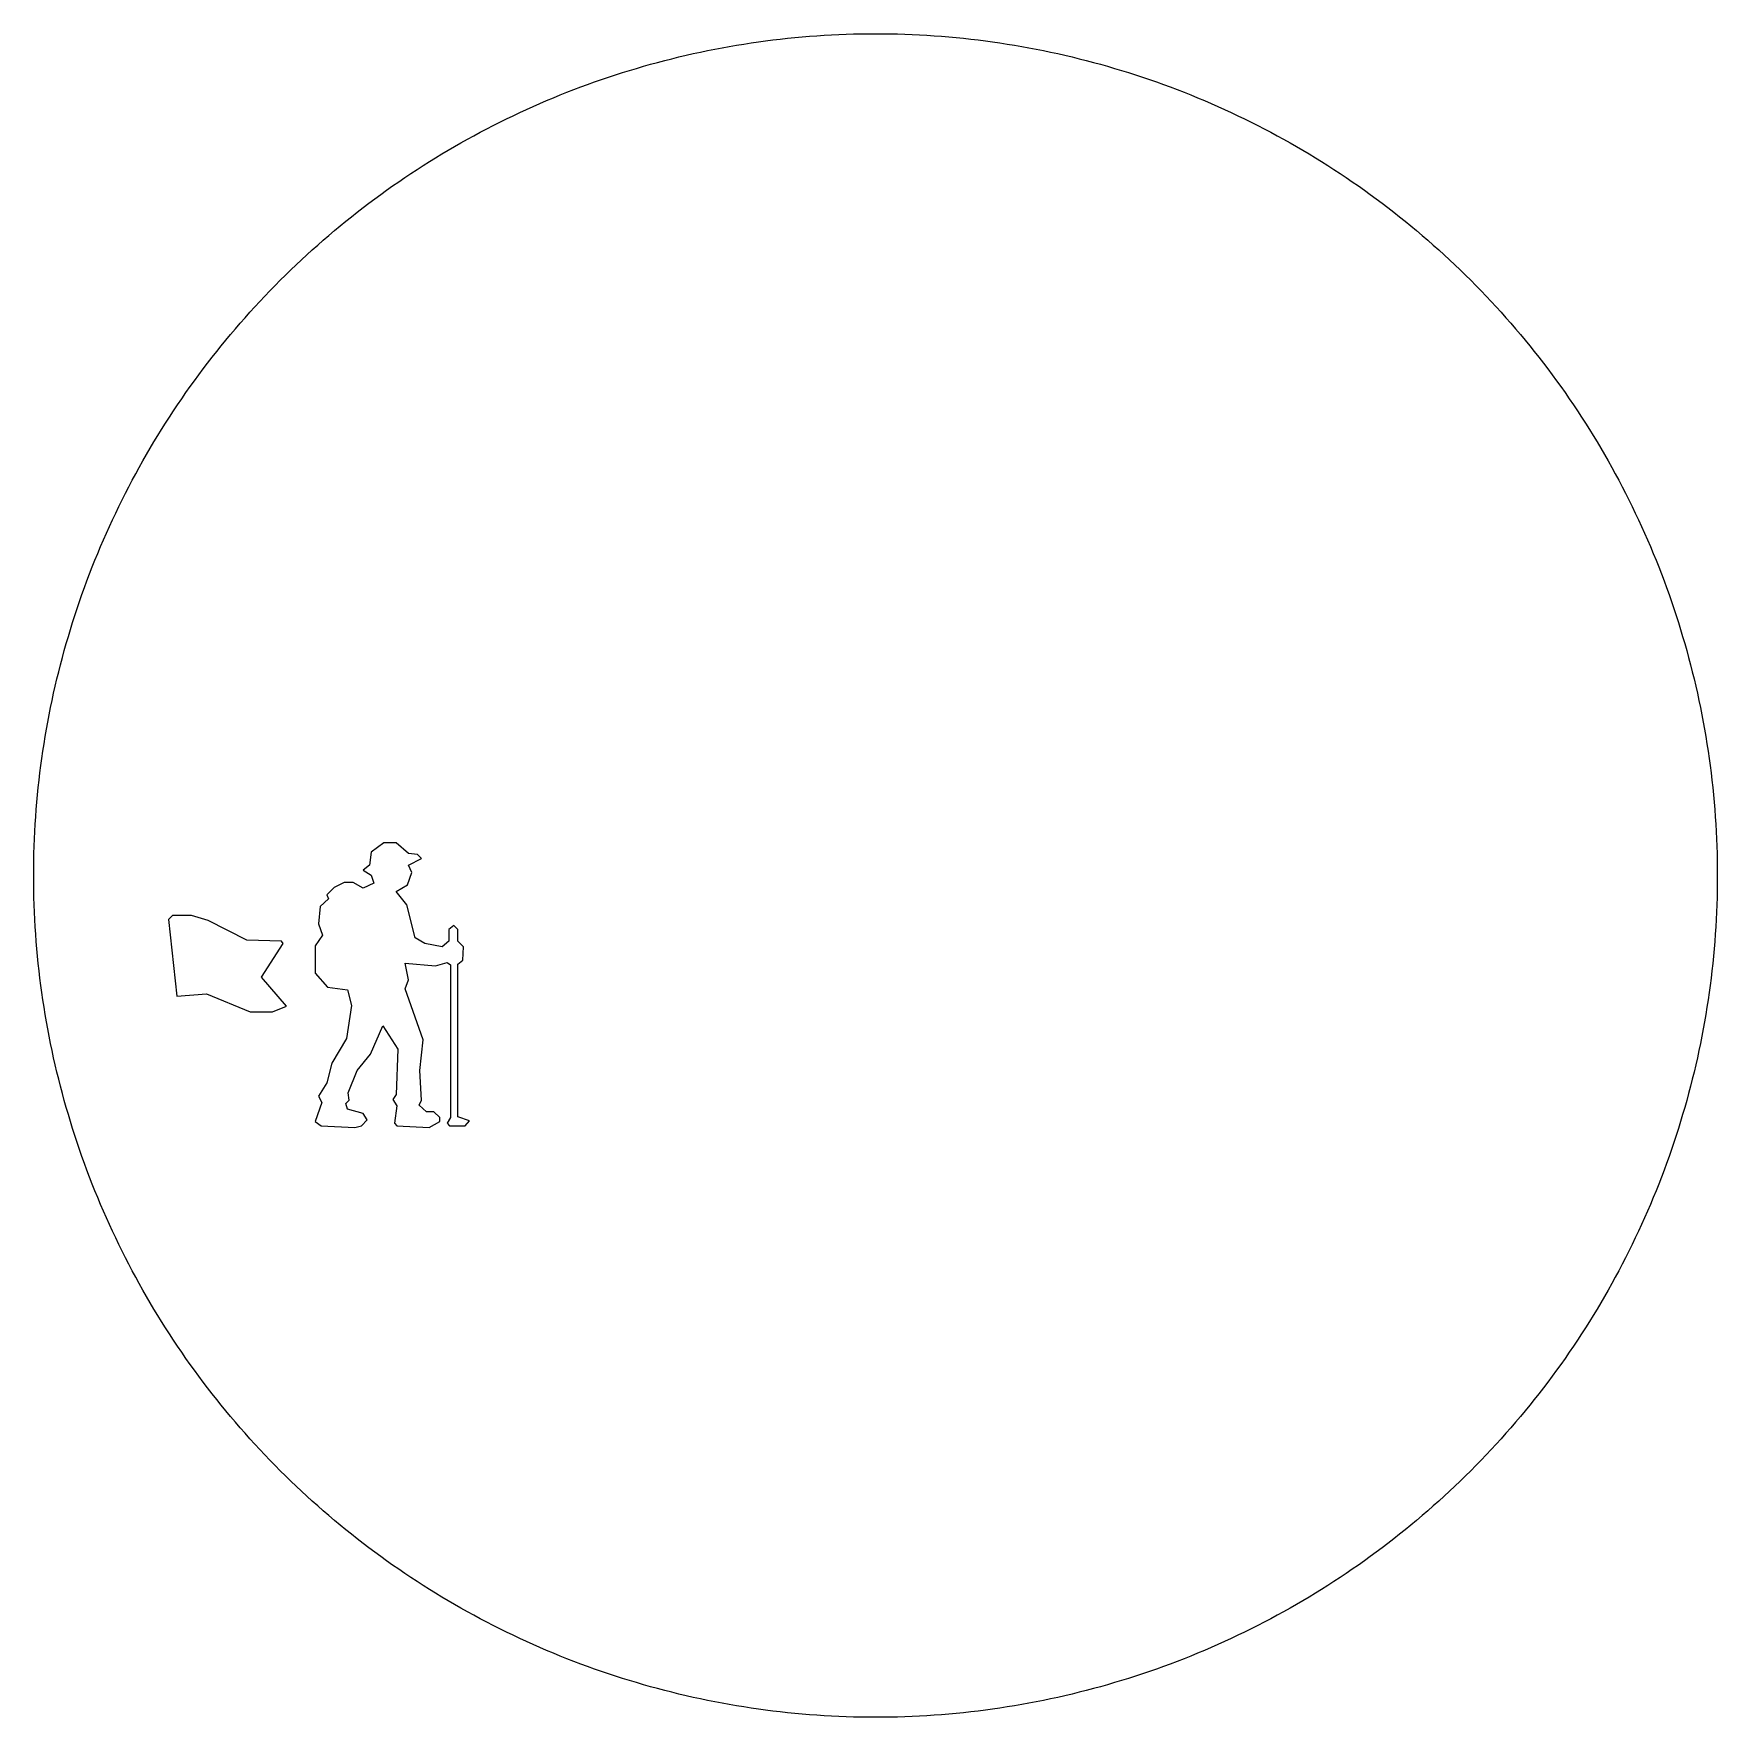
# Model space of a CAD drawing. Header units: millimetres. Extents: x 0 to 305, y 0 to 305.
import ezdxf

# ---------------------------------------------------------------- set-up
doc = ezdxf.new("R2010")
doc.units = ezdxf.units.MM

msp = doc.modelspace()

# ---------------------------------------------------------------- linework, layer by layer
at = {"layer": 'ALIGN'}
msp.add_lwpolyline([(304.8, 152.4), (304.7942, 151.0701), (304.7768, 149.7403), (304.7478, 148.4106), (304.7072, 147.0813), (304.6549, 145.7524), (304.5911, 144.424), (304.5157, 143.0962), (304.4288, 141.7691), (304.3302, 140.4428), (304.2201, 139.1175), (304.0984, 137.7931), (303.9651, 136.4699), (303.8204, 135.1478), (303.664, 133.8271), (303.4962, 132.5078), (303.3169, 131.19), (303.126, 129.8738), (302.9237, 128.5594), (302.7099, 127.2467), (302.4847, 125.936), (302.248, 124.6273), (302, 123.3207), (301.7405, 122.0163), (301.4697, 120.7143), (301.1875, 119.4146), (300.894, 118.1175), (300.5892, 116.8229), (300.2731, 115.5311), (299.9457, 114.2421), (299.6071, 112.956), (299.2573, 111.6729), (298.8963, 110.3929), (298.5241, 109.1161), (298.1408, 107.8426), (297.7465, 106.5724), (297.341, 105.3058), (296.9245, 104.0428), (296.497, 102.7834), (296.0586, 101.5278), (295.6092, 100.2761), (295.1488, 99.0284), (294.6777, 97.7847), (294.1956, 96.5452), (293.7028, 95.31), (293.1992, 94.079), (292.6849, 92.8526), (292.16, 91.6306), (291.6243, 90.4133), (291.0781, 89.2007), (290.5213, 87.993), (289.954, 86.7901), (289.3762, 85.5922), (288.788, 84.3995), (288.1894, 83.2118), (287.5805, 82.0295), (286.9612, 80.8525), (286.3317, 79.681), (285.692, 78.515), (285.0422, 77.3546), (284.3823, 76.2), (283.7123, 75.0512), (283.0323, 73.9082), (282.3424, 72.7712), (281.6425, 71.6403), (280.9329, 70.5155), (280.2134, 69.397), (279.4842, 68.2848), (278.7453, 67.179), (277.9968, 66.0797), (277.2388, 64.987), (276.4712, 63.9009), (275.6942, 62.8215), (274.9078, 61.749), (274.1121, 60.6834), (273.307, 59.6248), (272.4928, 58.5732), (271.6695, 57.5288), (270.837, 56.4916), (269.9956, 55.4617), (269.1452, 54.4392), (268.2859, 53.4241), (267.4177, 52.4166), (266.5409, 51.4167), (265.6553, 50.4245), (264.7611, 49.4401), (263.8583, 48.4634), (262.9471, 47.4948), (262.0274, 46.5341), (261.0994, 45.5814), (260.1631, 44.6369), (259.2186, 43.7006), (258.2659, 42.7726), (257.3052, 41.8529), (256.3366, 40.9417), (255.3599, 40.0389), (254.3755, 39.1447), (253.3833, 38.2591), (252.3834, 37.3823), (251.3759, 36.5141), (250.3608, 35.6548), (249.3383, 34.8044), (248.3084, 33.963), (247.2712, 33.1305), (246.2268, 32.3072), (245.1752, 31.493), (244.1166, 30.6879), (243.051, 29.8922), (241.9785, 29.1058), (240.8991, 28.3288), (239.813, 27.5612), (238.7203, 26.8032), (237.621, 26.0547), (236.5152, 25.3158), (235.403, 24.5866), (234.2845, 23.8671), (233.1597, 23.1575), (232.0288, 22.4576), (230.8918, 21.7677), (229.7488, 21.0877), (228.6, 20.4177), (227.4454, 19.7578), (226.285, 19.108), (225.119, 18.4683), (223.9475, 17.8388), (222.7705, 17.2195), (221.5882, 16.6106), (220.4005, 16.012), (219.2078, 15.4238), (218.0099, 14.846), (216.807, 14.2787), (215.5993, 13.7219), (214.3867, 13.1757), (213.1694, 12.64), (211.9474, 12.1151), (210.721, 11.6008), (209.49, 11.0972), (208.2548, 10.6044), (207.0153, 10.1223), (205.7716, 9.6512), (204.5239, 9.1908), (203.2722, 8.7414), (202.0166, 8.303), (200.7572, 7.8755), (199.4942, 7.459), (198.2276, 7.0535), (196.9574, 6.6592), (195.6839, 6.2759), (194.4071, 5.9037), (193.1271, 5.5427), (191.844, 5.1929), (190.5579, 4.8543), (189.2689, 4.5269), (187.9771, 4.2108), (186.6825, 3.906), (185.3854, 3.6125), (184.0857, 3.3303), (182.7837, 3.0595), (181.4793, 2.8), (180.1727, 2.552), (178.864, 2.3153), (177.5533, 2.0901), (176.2406, 1.8763), (174.9262, 1.674), (173.61, 1.4831), (172.2922, 1.3038), (170.9729, 1.136), (169.6522, 0.9796), (168.3301, 0.8349), (167.0069, 0.7016), (165.6825, 0.5799), (164.3572, 0.4698), (163.0309, 0.3712), (161.7038, 0.2843), (160.376, 0.2089), (159.0476, 0.1451), (157.7187, 0.0928), (156.3894, 0.0522), (155.0597, 0.0232), (153.7299, 0.0058), (152.4, 0), (151.0701, 0.0058), (149.7403, 0.0232), (148.4106, 0.0522), (147.0813, 0.0928), (145.7524, 0.1451), (144.424, 0.2089), (143.0962, 0.2843), (141.7691, 0.3712), (140.4428, 0.4698), (139.1175, 0.5799), (137.7931, 0.7016), (136.4699, 0.8349), (135.1478, 0.9796), (133.8271, 1.136), (132.5078, 1.3038), (131.19, 1.4831), (129.8738, 1.674), (128.5594, 1.8763), (127.2467, 2.0901), (125.936, 2.3153), (124.6273, 2.552), (123.3207, 2.8), (122.0163, 3.0595), (120.7143, 3.3303), (119.4146, 3.6125), (118.1175, 3.906), (116.8229, 4.2108), (115.5311, 4.5269), (114.2421, 4.8543), (112.956, 5.1929), (111.6729, 5.5427), (110.3929, 5.9037), (109.1161, 6.2759), (107.8426, 6.6592), (106.5724, 7.0535), (105.3058, 7.459), (104.0428, 7.8755), (102.7834, 8.303), (101.5278, 8.7414), (100.2761, 9.1908), (99.0284, 9.6512), (97.7847, 10.1223), (96.5452, 10.6044), (95.31, 11.0972), (94.079, 11.6008), (92.8526, 12.1151), (91.6306, 12.64), (90.4133, 13.1757), (89.2007, 13.7219), (87.993, 14.2787), (86.7901, 14.846), (85.5922, 15.4238), (84.3995, 16.012), (83.2118, 16.6106), (82.0295, 17.2195), (80.8525, 17.8388), (79.681, 18.4683), (78.515, 19.108), (77.3546, 19.7578), (76.2, 20.4177), (75.0512, 21.0877), (73.9082, 21.7677), (72.7712, 22.4576), (71.6403, 23.1575), (70.5155, 23.8671), (69.397, 24.5866), (68.2848, 25.3158), (67.179, 26.0547), (66.0797, 26.8032), (64.987, 27.5612), (63.9009, 28.3288), (62.8215, 29.1058), (61.749, 29.8922), (60.6834, 30.6879), (59.6248, 31.493), (58.5732, 32.3072), (57.5288, 33.1305), (56.4916, 33.963), (55.4617, 34.8044), (54.4392, 35.6548), (53.4241, 36.5141), (52.4166, 37.3823), (51.4167, 38.2591), (50.4245, 39.1447), (49.4401, 40.0389), (48.4634, 40.9417), (47.4948, 41.8529), (46.5341, 42.7726), (45.5814, 43.7006), (44.6369, 44.6369), (43.7006, 45.5814), (42.7726, 46.5341), (41.8529, 47.4948), (40.9417, 48.4634), (40.0389, 49.4401), (39.1447, 50.4245), (38.2591, 51.4167), (37.3823, 52.4166), (36.5141, 53.4241), (35.6548, 54.4392), (34.8044, 55.4617), (33.963, 56.4916), (33.1305, 57.5288), (32.3072, 58.5732), (31.493, 59.6248), (30.6879, 60.6834), (29.8922, 61.749), (29.1058, 62.8215), (28.3288, 63.9009), (27.5612, 64.987), (26.8032, 66.0797), (26.0547, 67.179), (25.3158, 68.2848), (24.5866, 69.397), (23.8671, 70.5155), (23.1575, 71.6403), (22.4576, 72.7712), (21.7677, 73.9082), (21.0877, 75.0512), (20.4177, 76.2), (19.7578, 77.3546), (19.108, 78.515), (18.4683, 79.681), (17.8388, 80.8525), (17.2195, 82.0295), (16.6106, 83.2118), (16.012, 84.3995), (15.4238, 85.5922), (14.846, 86.7901), (14.2787, 87.993), (13.7219, 89.2007), (13.1757, 90.4133), (12.64, 91.6306), (12.1151, 92.8526), (11.6008, 94.079), (11.0972, 95.31), (10.6044, 96.5452), (10.1223, 97.7847), (9.6512, 99.0284), (9.1908, 100.2761), (8.7414, 101.5278), (8.303, 102.7834), (7.8755, 104.0428), (7.459, 105.3058), (7.0535, 106.5724), (6.6592, 107.8426), (6.2759, 109.1161), (5.9037, 110.3929), (5.5427, 111.6729), (5.1929, 112.956), (4.8543, 114.2421), (4.5269, 115.5311), (4.2108, 116.8229), (3.906, 118.1175), (3.6125, 119.4146), (3.3303, 120.7143), (3.0595, 122.0163), (2.8, 123.3207), (2.552, 124.6273), (2.3153, 125.936), (2.0901, 127.2467), (1.8763, 128.5594), (1.674, 129.8738), (1.4831, 131.19), (1.3038, 132.5078), (1.136, 133.8271), (0.9796, 135.1478), (0.8349, 136.4699), (0.7016, 137.7931), (0.5799, 139.1175), (0.4698, 140.4428), (0.3712, 141.7691), (0.2843, 143.0962), (0.2089, 144.424), (0.1451, 145.7524), (0.0928, 147.0813), (0.0522, 148.4106), (0.0232, 149.7403), (0.0058, 151.0701), (0, 152.4), (0.0058, 153.7299), (0.0232, 155.0597), (0.0522, 156.3894), (0.0928, 157.7187), (0.1451, 159.0476), (0.2089, 160.376), (0.2843, 161.7038), (0.3712, 163.0309), (0.4698, 164.3572), (0.5799, 165.6825), (0.7016, 167.0069), (0.8349, 168.3301), (0.9796, 169.6522), (1.136, 170.9729), (1.3038, 172.2922), (1.4831, 173.61), (1.674, 174.9262), (1.8763, 176.2406), (2.0901, 177.5533), (2.3153, 178.864), (2.552, 180.1727), (2.8, 181.4793), (3.0595, 182.7837), (3.3303, 184.0857), (3.6125, 185.3854), (3.906, 186.6825), (4.2108, 187.9771), (4.5269, 189.2689), (4.8543, 190.5579), (5.1929, 191.844), (5.5427, 193.1271), (5.9037, 194.4071), (6.2759, 195.6839), (6.6592, 196.9574), (7.0535, 198.2276), (7.459, 199.4942), (7.8755, 200.7572), (8.303, 202.0166), (8.7414, 203.2722), (9.1908, 204.5239), (9.6512, 205.7716), (10.1223, 207.0153), (10.6044, 208.2548), (11.0972, 209.49), (11.6008, 210.721), (12.1151, 211.9474), (12.64, 213.1694), (13.1757, 214.3867), (13.7219, 215.5993), (14.2787, 216.807), (14.846, 218.0099), (15.4238, 219.2078), (16.012, 220.4005), (16.6106, 221.5882), (17.2195, 222.7705), (17.8388, 223.9475), (18.4683, 225.119), (19.108, 226.285), (19.7578, 227.4454), (20.4177, 228.6), (21.0877, 229.7488), (21.7677, 230.8918), (22.4576, 232.0288), (23.1575, 233.1597), (23.8671, 234.2845), (24.5866, 235.403), (25.3158, 236.5152), (26.0547, 237.621), (26.8032, 238.7203), (27.5612, 239.813), (28.3288, 240.8991), (29.1058, 241.9785), (29.8922, 243.051), (30.6879, 244.1166), (31.493, 245.1752), (32.3072, 246.2268), (33.1305, 247.2712), (33.963, 248.3084), (34.8044, 249.3383), (35.6548, 250.3608), (36.5141, 251.3759), (37.3823, 252.3834), (38.2591, 253.3833), (39.1447, 254.3755), (40.0389, 255.3599), (40.9417, 256.3366), (41.8529, 257.3052), (42.7726, 258.2659), (43.7006, 259.2186), (44.6369, 260.1631), (45.5814, 261.0994), (46.5341, 262.0274), (47.4948, 262.9471), (48.4634, 263.8583), (49.4401, 264.7611), (50.4245, 265.6553), (51.4167, 266.5409), (52.4166, 267.4177), (53.4241, 268.2859), (54.4392, 269.1452), (55.4617, 269.9956), (56.4916, 270.837), (57.5288, 271.6695), (58.5732, 272.4928), (59.6248, 273.307), (60.6834, 274.1121), (61.749, 274.9078), (62.8215, 275.6942), (63.9009, 276.4712), (64.987, 277.2388), (66.0797, 277.9968), (67.179, 278.7453), (68.2848, 279.4842), (69.397, 280.2134), (70.5155, 280.9329), (71.6403, 281.6425), (72.7712, 282.3424), (73.9082, 283.0323), (75.0512, 283.7123), (76.2, 284.3823), (77.3546, 285.0422), (78.515, 285.692), (79.681, 286.3317), (80.8525, 286.9612), (82.0295, 287.5805), (83.2118, 288.1894), (84.3995, 288.788), (85.5922, 289.3762), (86.7901, 289.954), (87.993, 290.5213), (89.2007, 291.0781), (90.4133, 291.6243), (91.6306, 292.16), (92.8526, 292.6849), (94.079, 293.1992), (95.31, 293.7028), (96.5452, 294.1956), (97.7847, 294.6777), (99.0284, 295.1488), (100.2761, 295.6092), (101.5278, 296.0586), (102.7834, 296.497), (104.0428, 296.9245), (105.3058, 297.341), (106.5724, 297.7465), (107.8426, 298.1408), (109.1161, 298.5241), (110.3929, 298.8963), (111.6729, 299.2573), (112.956, 299.6071), (114.2421, 299.9457), (115.5311, 300.2731), (116.8229, 300.5892), (118.1175, 300.894), (119.4146, 301.1875), (120.7143, 301.4697), (122.0163, 301.7405), (123.3207, 302), (124.6273, 302.248), (125.936, 302.4847), (127.2467, 302.7099), (128.5594, 302.9237), (129.8738, 303.126), (131.19, 303.3169), (132.5078, 303.4962), (133.8271, 303.664), (135.1478, 303.8204), (136.4699, 303.9651), (137.7931, 304.0984), (139.1175, 304.2201), (140.4428, 304.3302), (141.7691, 304.4288), (143.0962, 304.5157), (144.424, 304.5911), (145.7524, 304.6549), (147.0813, 304.7072), (148.4106, 304.7478), (149.7403, 304.7768), (151.0701, 304.7942), (152.4, 304.8), (153.7299, 304.7942), (155.0597, 304.7768), (156.3894, 304.7478), (157.7187, 304.7072), (159.0476, 304.6549), (160.376, 304.5911), (161.7038, 304.5157), (163.0309, 304.4288), (164.3572, 304.3302), (165.6825, 304.2201), (167.0069, 304.0984), (168.3301, 303.9651), (169.6522, 303.8204), (170.9729, 303.664), (172.2922, 303.4962), (173.61, 303.3169), (174.9262, 303.126), (176.2406, 302.9237), (177.5533, 302.7099), (178.864, 302.4847), (180.1727, 302.248), (181.4793, 302), (182.7837, 301.7405), (184.0857, 301.4697), (185.3854, 301.1875), (186.6825, 300.894), (187.9771, 300.5892), (189.2689, 300.2731), (190.5579, 299.9457), (191.844, 299.6071), (193.1271, 299.2573), (194.4071, 298.8963), (195.6839, 298.5241), (196.9574, 298.1408), (198.2276, 297.7465), (199.4942, 297.341), (200.7572, 296.9245), (202.0166, 296.497), (203.2722, 296.0586), (204.5239, 295.6092), (205.7716, 295.1488), (207.0153, 294.6777), (208.2548, 294.1956), (209.49, 293.7028), (210.721, 293.1992), (211.9474, 292.6849), (213.1694, 292.16), (214.3867, 291.6243), (215.5993, 291.0781), (216.807, 290.5213), (218.0099, 289.954), (219.2078, 289.3762), (220.4005, 288.788), (221.5882, 288.1894), (222.7705, 287.5805), (223.9475, 286.9612), (225.119, 286.3317), (226.285, 285.692), (227.4454, 285.0422), (228.6, 284.3823), (229.7488, 283.7123), (230.8918, 283.0323), (232.0288, 282.3424), (233.1597, 281.6425), (234.2845, 280.9329), (235.403, 280.2134), (236.5152, 279.4842), (237.621, 278.7453), (238.7203, 277.9968), (239.813, 277.2388), (240.8991, 276.4712), (241.9785, 275.6942), (243.051, 274.9078), (244.1166, 274.1121), (245.1752, 273.307), (246.2268, 272.4928), (247.2712, 271.6695), (248.3084, 270.837), (249.3383, 269.9956), (250.3608, 269.1452), (251.3759, 268.2859), (252.3834, 267.4177), (253.3833, 266.5409), (254.3755, 265.6553), (255.3599, 264.7611), (256.3366, 263.8583), (257.3052, 262.9471), (258.2659, 262.0274), (259.2186, 261.0994), (260.1631, 260.1631), (261.0994, 259.2186), (262.0274, 258.2659), (262.9471, 257.3052), (263.8583, 256.3366), (264.7611, 255.3599), (265.6553, 254.3755), (266.5409, 253.3833), (267.4177, 252.3834), (268.2859, 251.3759), (269.1452, 250.3608), (269.9956, 249.3383), (270.837, 248.3084), (271.6695, 247.2712), (272.4928, 246.2268), (273.307, 245.1752), (274.1121, 244.1166), (274.9078, 243.051), (275.6942, 241.9785), (276.4712, 240.8991), (277.2388, 239.813), (277.9968, 238.7203), (278.7453, 237.621), (279.4842, 236.5152), (280.2134, 235.403), (280.9329, 234.2845), (281.6425, 233.1597), (282.3424, 232.0288), (283.0323, 230.8918), (283.7123, 229.7488), (284.3823, 228.6), (285.0422, 227.4454), (285.692, 226.285), (286.3317, 225.119), (286.9612, 223.9475), (287.5805, 222.7705), (288.1894, 221.5882), (288.788, 220.4005), (289.3762, 219.2078), (289.954, 218.0099), (290.5213, 216.807), (291.0781, 215.5993), (291.6243, 214.3867), (292.16, 213.1694), (292.6849, 211.9474), (293.1992, 210.721), (293.7028, 209.49), (294.1956, 208.2548), (294.6777, 207.0153), (295.1488, 205.7716), (295.6092, 204.5239), (296.0586, 203.2722), (296.497, 202.0166), (296.9245, 200.7572), (297.341, 199.4942), (297.7465, 198.2276), (298.1408, 196.9574), (298.5241, 195.6839), (298.8963, 194.4071), (299.2573, 193.1271), (299.6071, 191.844), (299.9457, 190.5579), (300.2731, 189.2689), (300.5892, 187.9771), (300.894, 186.6825), (301.1875, 185.3854), (301.4697, 184.0857), (301.7405, 182.7837), (302, 181.4793), (302.248, 180.1727), (302.4847, 178.864), (302.7099, 177.5533), (302.9237, 176.2406), (303.126, 174.9262), (303.3169, 173.61), (303.4962, 172.2922), (303.664, 170.9729), (303.8204, 169.6522), (303.9651, 168.3301), (304.0984, 167.0069), (304.2201, 165.6825), (304.3302, 164.3572), (304.4288, 163.0309), (304.5157, 161.7038), (304.5911, 160.376), (304.6549, 159.0476), (304.7072, 157.7187), (304.7478, 156.3894), (304.7768, 155.0597), (304.7942, 153.7299)], close=True, dxfattribs=at)
at = {"layer": 'CUT_INNER'}
for points in [[(63.3632, 158.296), (61.1242, 156.6541), (60.8257, 154.2658), (59.6315, 153.3702), (61.1242, 152.4746), (61.572, 150.982), (59.6315, 150.0864), (57.8404, 151.1312), (56.1984, 151.1312), (54.4072, 150.2357), (53.0639, 148.8923), (53.3624, 148.1459), (51.8697, 146.8025), (51.5712, 143.668), (52.3175, 141.5783), (50.9741, 139.6378), (50.9741, 134.712), (53.2131, 132.1745), (56.7955, 131.7267), (57.5418, 128.8907), (56.6462, 122.9201), (53.9595, 118.4421), (53.0639, 114.8597), (51.5712, 112.4715), (52.1683, 111.2774), (50.9741, 107.8443), (52.019, 107.0979), (58.1389, 106.7994), (59.333, 107.0979), (60.3779, 108.1428), (59.6315, 109.3369), (56.7955, 110.0833), (56.497, 111.1281), (57.094, 111.7252), (56.9448, 113.0686), (58.5867, 117.0987), (60.9749, 120.084), (63.2139, 125.1591), (65.9007, 120.9796), (65.6022, 112.77), (65.0051, 111.8744), (65.7514, 110.6803), (65.3036, 107.5457), (65.7514, 107.0979), (71.5728, 106.7994), (73.5132, 107.8443), (73.5132, 108.5906), (72.4684, 109.6355), (71.125, 109.6355), (69.7816, 110.8296), (70.2294, 111.7252), (69.9309, 117.0987), (70.5279, 122.6215), (67.2441, 131.876), (67.8411, 133.5179), (67.2441, 136.5032), (72.7669, 136.0554), (74.8566, 136.6525), (75.4537, 136.2047), (75.4537, 108.5906), (74.8566, 107.5457), (75.3044, 107.0979), (78.1405, 107.0979), (78.8868, 107.9935), (76.7971, 108.7399), (76.7971, 136.354), (77.6927, 137.1003), (77.8419, 139.4885), (76.7971, 140.5334), (76.7971, 142.6231), (76.0507, 143.3694), (75.1551, 142.6231), (75.1551, 140.5334), (73.961, 139.4885), (70.8264, 140.0856), (69.0353, 141.1305), (67.5426, 147.1011), (65.6022, 149.4893), (67.6919, 150.6834), (68.4382, 152.9224), (67.8411, 154.2658), (70.2294, 155.4599), (69.4831, 156.2063), (67.8411, 156.3555), (65.6022, 158.296)], [(24.4049, 144.4143), (25.8976, 130.5326), (31.2711, 130.9804), (39.1822, 127.6966), (43.2123, 127.6966), (45.7499, 128.7414), (41.2719, 133.9657), (45.1528, 140.0856), (44.8543, 140.5334), (38.5851, 140.6827), (31.5696, 144.265), (28.5843, 145.1606), (25.1512, 145.1606)]]:
    msp.add_lwpolyline(points, close=True, dxfattribs=at)

doc.saveas('drawing.dxf')
